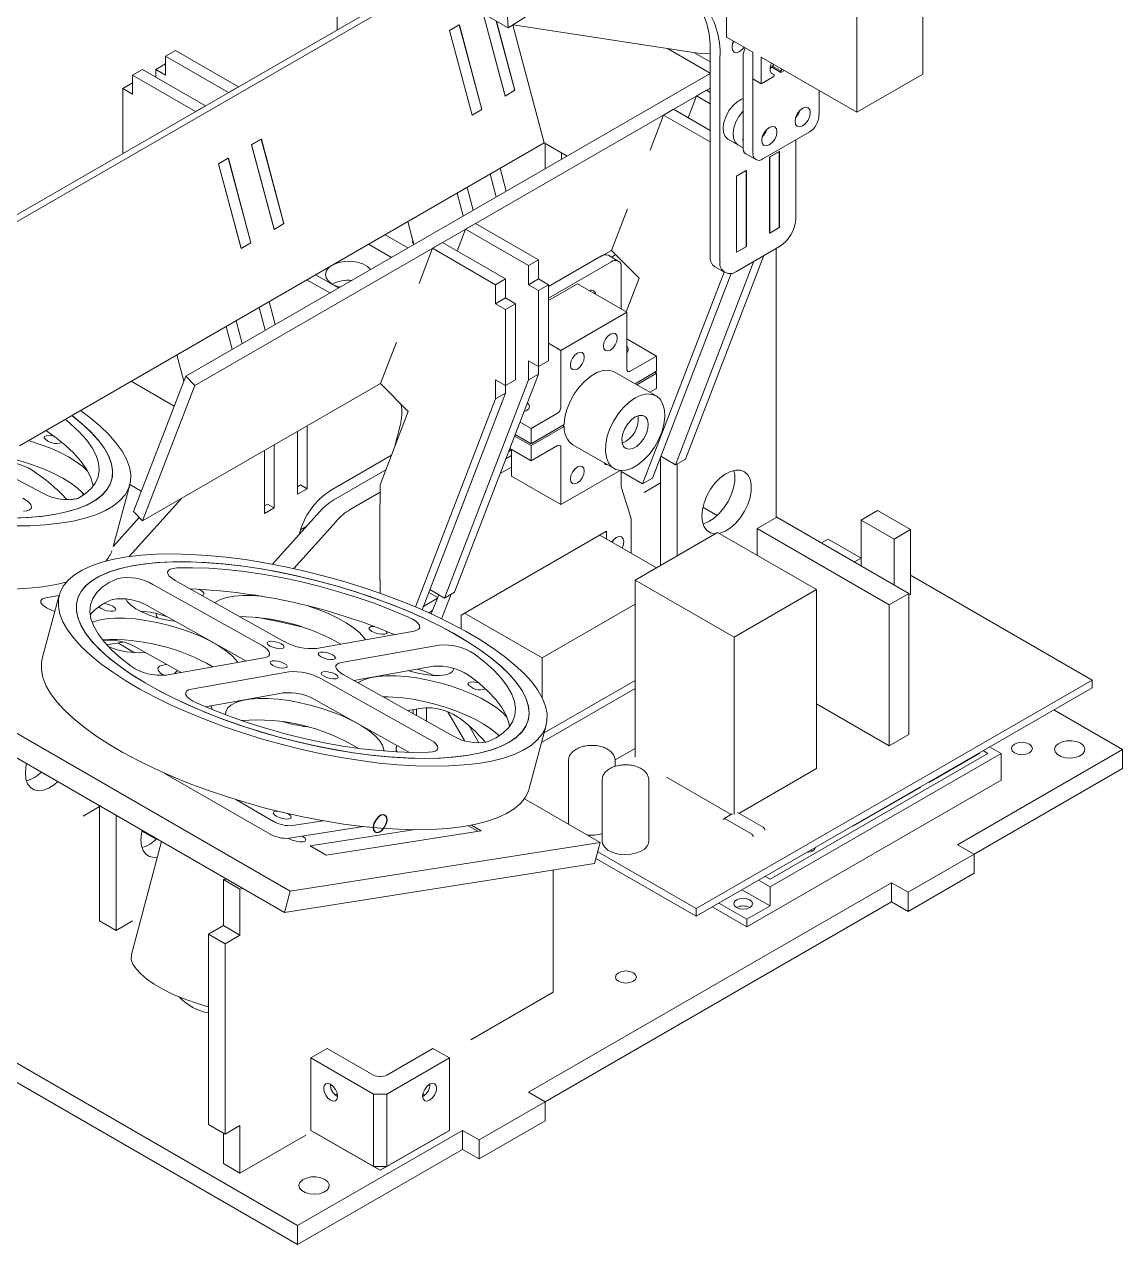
# Model space of a CAD drawing. Header units: millimetres. Extents: x -892 to 1085, y 100 to 1264.
# Drawn here: x 313.1 to 548.4, y 865.9 to 1127.5 of the extents above; entities that cross this region are included whole.
import ezdxf

# ---------------------------------------------------------------- set-up
doc = ezdxf.new("R2010")
doc.units = ezdxf.units.MM

msp = doc.modelspace()

# ---------------------------------------------------------------- linework, layer by layer
at = {"color": 7, "linetype": 'Continuous', "lineweight": 15}
for p, q in [((343.96, 1168.69), (416.72, 1126.69)), ((463.55, 1124.73), (463.55, 1151.68)), ((505.62, 1150.25), (505.62, 1116.77)), ((380.11, 1147.82), (380.11, 1126.28)), ((438.32, 1140.41), (416.72, 1126.69)), ((491.48, 1108.61), (491.48, 1142.09)), ((398.77, 1137.05), (298.86, 1079.38)), ((400.03, 1136.32), (300.86, 1079.07)), ((406.29, 1127.37), (404.17, 1126.15)), ((406.25, 1127.35), (404.2, 1126.17)), ((411.09, 1109.21), (406.25, 1127.35)), ((411.12, 1109.23), (406.29, 1127.37)), ((416.07, 1112.09), (411.36, 1129.78)), ((411.4, 1129.76), (416.11, 1112.11)), ((418.16, 1113.3), (414.2, 1128.14)), ((418.2, 1113.32), (414.25, 1128.11)), ((416.72, 1126.69), (416.62, 1129.07)), ((417.72, 1127.32), (424.46, 1102.06)), ((417.84, 1127.39), (457.39, 1121.27)), ((409, 1108.01), (404.17, 1126.15)), ((404.2, 1126.17), (409.04, 1108.03)), ((463.55, 1124.73), (469.2, 1121.47)), ((460.01, 1117), (450.86, 1122.28)), ((345.46, 1121.87), (343.34, 1120.65)), ((343.34, 1116.57), (343.34, 1120.65)), ((343.34, 1120.65), (356.84, 1112.85)), ((345.46, 1121.87), (358.97, 1114.08)), ((460.01, 1119.44), (456.66, 1121.38)), ((460.01, 1121.56), (460.01, 1077.78)), ((462.13, 1120.34), (462.13, 1076.56)), ((467.08, 1120.65), (467.08, 1101.06)), ((469.2, 1115.75), (469.2, 1121.47)), ((469.2, 1119.43), (469.2, 1099.83)), ((470.97, 1120.45), (491.48, 1108.61)), ((470.97, 1114.73), (470.97, 1120.45)), ((338.39, 1117.79), (336.27, 1116.57)), ((338.39, 1117.79), (351.89, 1109.99)), ((343.34, 1119.01), (341.22, 1117.79)), ((341.22, 1116.16), (341.22, 1117.79)), ((341.22, 1117.79), (343.34, 1116.57)), ((460.01, 1116.93), (347.64, 1052.06)), ((473.7, 1116.69), (473.05, 1117.06)), ((473.41, 1118.53), (473.68, 1118.88)), ((475.18, 1117.51), (473.41, 1118.53)), ((473.41, 1118.18), (473.41, 1118.53)), ((475.18, 1117.16), (473.41, 1118.18)), ((475.45, 1117.86), (475.18, 1117.51)), ((475.92, 1117.59), (475.18, 1117.16)), ((475.18, 1117.51), (475.18, 1117.16)), ((336.27, 1114.93), (334.15, 1113.71)), ((336.27, 1112.48), (336.27, 1116.57)), ((336.27, 1116.57), (349.77, 1108.77)), ((470.97, 1114.73), (469.2, 1115.75)), ((473.55, 1116.22), (470.97, 1114.73)), ((505.62, 1116.77), (491.48, 1108.61)), ((334.15, 1099.75), (334.15, 1113.71)), ((334.15, 1113.71), (336.27, 1112.48)), ((460.01, 1113.79), (349.63, 1050.07)), ((358.97, 1114.08), (356.84, 1112.85)), ((418.2, 1113.32), (416.07, 1112.09)), ((416.11, 1112.11), (418.16, 1113.3)), ((455.31, 1107.44), (457.11, 1112.12)), ((457.11, 1112.12), (459.23, 1113.34)), ((460.01, 1110.44), (457.11, 1112.12)), ((460.01, 1112.89), (459.23, 1113.34)), ((483.35, 1107.99), (483.35, 1113.3)), ((351.89, 1109.99), (349.77, 1108.77)), ((411.12, 1109.23), (409, 1108.01)), ((409.04, 1108.03), (411.09, 1109.21)), ((450.04, 1108.03), (452.16, 1109.26)), ((460.01, 1104.73), (452.16, 1109.26)), ((447.14, 1100.5), (450.04, 1108.03)), ((460.01, 1102.28), (450.04, 1108.03)), ((471.33, 1098.61), (481.22, 1104.32)), ((312, 1037.13), (424.46, 1102.06)), ((363.86, 1102.88), (361.74, 1101.66)), ((366.58, 1083.52), (361.74, 1101.66)), ((363.83, 1102.86), (361.78, 1101.68)), ((361.78, 1101.68), (366.61, 1083.54)), ((368.66, 1084.72), (363.83, 1102.86)), ((368.7, 1084.74), (363.86, 1102.88)), ((424.46, 1102.06), (429.35, 1099.23)), ((424.66, 1096.52), (424.66, 1101.94)), ((463.84, 1102.83), (467.08, 1100.96)), ((478.4, 1085.95), (478.4, 1102.69)), ((356.79, 1098.8), (354.67, 1097.57)), ((356.76, 1098.78), (354.7, 1097.59)), ((361.59, 1080.64), (356.76, 1098.78)), ((361.63, 1080.66), (356.79, 1098.8)), ((428.19, 1098.56), (428.19, 1099.9)), ((467.7, 1099.68), (469.83, 1098.46)), ((472.74, 1099.01), (474.86, 1100.24)), ((472.74, 1082.68), (472.74, 1099.01)), ((474.83, 1100.22), (472.78, 1099.03)), ((472.78, 1099.03), (472.78, 1082.7)), ((474.83, 1083.89), (474.83, 1100.22)), ((474.86, 1083.91), (474.86, 1100.24)), ((359.51, 1079.44), (354.67, 1097.57)), ((354.7, 1097.59), (359.54, 1079.46)), ((415.01, 1096.6), (416.32, 1091.71)), ((465.67, 1094.93), (467.79, 1096.16)), ((467.75, 1096.13), (465.7, 1094.95)), ((467.75, 1079.8), (467.75, 1096.13)), ((467.79, 1079.82), (467.79, 1096.16)), ((412.89, 1095.38), (414.2, 1090.48)), ((465.67, 1078.6), (465.67, 1094.93)), ((465.7, 1094.95), (465.7, 1078.62)), ((405.82, 1091.29), (407.13, 1086.4)), ((407.94, 1092.52), (409.25, 1087.62)), ((438.86, 1079.02), (442.3, 1087.95)), ((368.7, 1084.74), (366.58, 1083.52)), ((366.61, 1083.54), (368.66, 1084.72)), ((396.53, 1080.28), (395.22, 1085.18)), ((405.81, 1078.87), (407.62, 1083.54)), ((407.62, 1083.54), (409.74, 1084.77)), ((421.12, 1075.75), (407.62, 1083.54)), ((423.24, 1076.97), (409.74, 1084.77)), ((472.74, 1082.68), (474.86, 1083.91)), ((472.78, 1082.7), (474.83, 1083.89)), ((361.63, 1080.66), (359.51, 1079.44)), ((359.54, 1079.46), (361.59, 1080.64)), ((386.84, 1080.34), (391.73, 1077.51)), ((390.38, 1082.38), (395.27, 1079.55)), ((400.54, 1079.46), (402.67, 1080.68)), ((416.17, 1072.89), (402.67, 1080.68)), ((397.64, 1071.93), (400.54, 1079.46)), ((414.05, 1071.66), (400.54, 1079.46)), ((436.72, 1077.81), (425.36, 1071.25)), ((436.99, 1077.94), (438.86, 1079.02)), ((440.34, 1076.73), (438.22, 1077.96)), ((438.86, 1079.02), (444.84, 1073.06)), ((439.75, 1078.14), (438.95, 1077.54)), ((454.72, 1034.29), (471.53, 1077.9)), ((465.67, 1074.52), (474.86, 1079.82)), ((465.67, 1078.6), (467.79, 1079.82)), ((465.7, 1078.62), (467.75, 1079.8)), ((474.15, 1079.42), (474.15, 1021.72)), ((421.12, 1075.75), (423.24, 1076.97)), ((421.12, 1071.66), (421.12, 1075.75)), ((423.24, 1072.89), (423.24, 1076.97)), ((438.85, 1076.58), (425.36, 1068.8)), ((440.97, 1066.44), (440.97, 1075.36)), ((452.6, 1033.07), (469.4, 1076.67)), ((461.05, 1075.49), (463.17, 1074.27)), ((378.51, 1069.88), (373.62, 1072.71)), ((380.36, 1070.95), (375.46, 1073.77)), ((414.05, 1071.66), (416.17, 1072.89)), ((416.17, 1068.81), (416.17, 1072.89)), ((421.12, 1071.66), (423.24, 1072.89)), ((425.36, 1071.66), (423.24, 1072.89)), ((444.84, 1073.06), (442.05, 1065.82)), ((445.53, 1028.98), (463.01, 1074.36)), ((447.65, 1030.21), (464.56, 1074.08)), ((414.05, 1067.58), (414.05, 1071.66)), ((423.24, 1070.44), (421.12, 1071.66)), ((423.24, 1070.44), (425.36, 1071.66)), ((423.24, 1054.11), (423.24, 1070.44)), ((425.36, 1068.29), (431.57, 1071.87)), ((425.36, 1055.33), (425.36, 1071.66)), ((442.18, 1065.74), (431.57, 1071.87)), ((365.52, 1068.03), (366.82, 1063.13)), ((414.05, 1067.58), (416.17, 1068.81)), ((416.17, 1066.36), (414.05, 1067.58)), ((418.29, 1067.58), (416.17, 1068.81)), ((416.17, 1066.36), (418.29, 1067.58)), ((418.29, 1051.25), (418.29, 1067.58)), ((363.39, 1066.8), (364.7, 1061.91)), ((416.17, 1050.03), (416.17, 1066.36)), ((428.03, 1057.58), (442.18, 1065.74)), ((442.18, 1053.5), (442.18, 1065.74)), ((356.32, 1062.72), (357.63, 1057.83)), ((358.44, 1063.94), (359.75, 1059.05)), ((389.37, 1050.45), (392.81, 1059.37)), ((448.54, 1056.35), (442.18, 1060.02)), ((428.03, 1057.58), (425.36, 1059.12)), ((428.03, 1045.33), (428.03, 1057.58)), ((347.22, 1050.98), (345.73, 1056.6)), ((421.12, 1055.33), (423.24, 1054.11)), ((421.12, 1051.25), (421.12, 1055.33)), ((423.24, 1054.11), (425.36, 1055.33)), ((423.24, 1052.47), (423.24, 1054.11)), ((442.88, 1053.09), (448.54, 1056.35)), ((448.54, 1056.35), (448.54, 1053.09)), ((347.64, 1052.06), (336.43, 1023.03)), ((349.63, 1050.07), (347.64, 1052.06)), ((405.23, 1005.72), (423.24, 1052.47)), ((421.12, 1051.25), (423.24, 1052.47)), ((448.44, 1047.82), (439.6, 1052.92)), ((448.54, 1053.09), (443.93, 1050.43)), ((444.28, 1050.22), (448.54, 1052.68)), ((448.54, 1052.68), (448.18, 1052.88)), ((448.54, 1052.68), (448.54, 1049.41)), ((345.15, 1045.62), (335.93, 1050.95)), ((338.42, 1021.04), (389.37, 1050.45)), ((349.63, 1050.07), (338.42, 1021.04)), ((389.37, 1050.45), (395.35, 1044.48)), ((403.11, 1004.49), (421.12, 1051.25)), ((414.05, 1051.25), (416.17, 1050.03)), ((414.05, 1047.17), (414.05, 1051.25)), ((416.17, 1050.03), (418.29, 1051.25)), ((416.17, 1048.39), (416.17, 1050.03)), ((448.54, 1049.41), (447.11, 1048.59)), ((396.88, 1002.6), (414.05, 1047.17)), ((398.29, 1001.99), (416.17, 1048.39)), ((414.05, 1047.17), (416.17, 1048.39)), ((395.35, 1044.48), (389.3, 1028.79)), ((421.67, 1040.84), (427.33, 1044.11)), ((373.64, 1041.37), (373.64, 1027.91)), ((392.38, 1036.79), (393.57, 1041.51)), ((421.67, 1040.84), (419.29, 1042.22)), ((428.74, 1041.66), (421.67, 1037.58)), ((421.67, 1037.17), (428.74, 1041.25)), ((428.74, 1041.25), (428.39, 1041.46)), ((292.37, 1039.77), (317.16, 1026.93)), ((371.59, 1026.73), (371.59, 1040.19)), ((421.67, 1037.17), (418.13, 1039.21)), ((421.67, 1037.58), (418.26, 1039.55)), ((421.67, 1037.58), (421.67, 1040.84)), ((364.52, 1022.65), (364.52, 1036.11)), ((366.57, 1037.29), (366.57, 1023.83)), ((417.43, 1036.25), (416.87, 1035.93)), ((421.67, 1033.9), (417.1, 1036.54)), ((417.43, 1036.35), (417.43, 1030.63)), ((427.33, 1037.17), (421.67, 1033.9)), ((421.67, 1033.9), (421.67, 1037.17)), ((428.03, 1036.76), (428.03, 1024.51)), ((430.6, 1037.33), (439.44, 1032.23)), ((207.39, 1035.55), (370.03, 941.66)), ((378.69, 1027.56), (391.73, 1035.09)), ((416.26, 1034.35), (417.43, 1035.03)), ((449.41, 1011.52), (449.41, 1034.76)), ((449.45, 1034.88), (452.6, 1033.07)), ((452.6, 1033.07), (454.72, 1034.29)), ((452.94, 1013.56), (452.94, 1033.26)), ((368.82, 937.12), (206.18, 1031.01)), ((390.51, 1031.94), (379.38, 1025.51)), ((415.05, 1031.2), (417.43, 1032.58)), ((428.03, 1024.51), (417.43, 1030.63)), ((440.71, 1031.83), (428.03, 1024.51)), ((440.97, 1028.77), (440.97, 1031.81)), ((440.97, 1031.62), (445.53, 1028.98)), ((332.12, 1015.53), (335.66, 1028.79)), ((335.66, 1028.81), (338.12, 1027.39)), ((372.22, 1028.73), (371.59, 1028.36)), ((373.64, 1027.91), (371.59, 1026.73)), ((372.22, 1028.73), (373.64, 1027.91)), ((389.3, 1028.79), (389.3, 1024.71)), ((443, 1021.76), (441.06, 1028.11)), ((445.53, 1028.98), (447.65, 1030.21)), ((449.41, 1029.19), (445.87, 1027.15)), ((325.42, 1027.2), (325.75, 1026.58)), ((346.71, 1025.83), (335.56, 1013.38)), ((389.3, 1027.16), (382.91, 1023.47)), ((338.42, 1021.04), (336.43, 1023.03)), ((365.15, 1024.65), (364.52, 1024.28)), ((366.57, 1023.83), (364.52, 1022.65)), ((365.15, 1024.65), (366.57, 1023.83)), ((376.39, 1023.02), (366.28, 1011.74)), ((389.27, 1024.69), (389.3, 1024.71)), ((389.27, 1008.36), (389.27, 1024.69)), ((461.55, 1022.18), (458.47, 1023.96)), ((495.9, 1023.25), (492.36, 1021.21)), ((495.9, 1023.25), (502.97, 1019.17)), ((337.7, 1021.76), (332.11, 1015.52)), ((379.93, 1020.98), (370.81, 1010.82)), ((443.09, 1014.12), (443.09, 1021.11)), ((470.09, 1019.37), (474.33, 1021.82)), ((474.33, 1021.82), (502.61, 1005.49)), ((492.36, 1021.21), (499.43, 1017.12)), ((492.36, 1021.21), (492.36, 1013.04)), ((372.28, 1019.14), (373.59, 1019.9)), ((406.67, 1000.85), (437.78, 1018.81)), ((436.37, 1018), (448.5, 1010.99)), ((437.78, 1018.81), (437.78, 1017.18)), ((443.93, 1008.35), (461.6, 1018.56)), ((461.6, 1018.56), (482.82, 1006.31)), ((470.09, 1019.37), (470.09, 1013.66)), ((470.09, 1019.37), (498.37, 1003.04)), ((502.97, 1019.17), (499.43, 1017.12)), ((502.97, 1019.17), (502.97, 1005.28)), ((485.29, 1017.12), (483.88, 1016.31)), ((485.29, 1017.12), (492.36, 1013.04)), ((499.43, 1017.12), (499.43, 1007.33)), ((492.36, 1013.04), (490.95, 1012.23)), ((492.36, 1013.04), (492.36, 1011.41)), ((364.01, 994.29), (340.57, 1007.42)), ((345.37, 1008.27), (368.81, 995.14)), ((389.27, 1008.4), (389.3, 1008.38)), ((389.3, 1008.38), (389.27, 1008.36)), ((389.3, 1008.38), (389.3, 1005.54)), ((443.93, 1008.35), (465.14, 996.11)), ((443.93, 1008.35), (443.93, 970.42)), ((541.86, 986.92), (502.97, 1009.37)), ((320.54, 1005.1), (316.91, 991.5)), ((320.52, 1005.02), (317.67, 1004.57)), ((398.57, 1002.71), (401.58, 1004.44)), ((399.72, 1005.68), (401.63, 1004.58)), ((399.96, 1006.31), (403.11, 1004.49)), ((401.88, 1005.2), (400.25, 1001.11)), ((404.54, 1005.32), (402.44, 1000.07)), ((403.11, 1004.49), (405.23, 1005.72)), ((465.14, 996.11), (482.82, 1006.31)), ((482.82, 1006.31), (482.82, 967.93)), ((498.37, 1003.04), (502.61, 1005.49)), ((502.61, 1005.49), (502.61, 975.28)), ((502.97, 1005.28), (502.61, 1005.08)), ((360.56, 991.01), (339.36, 1002.88)), ((399.74, 1001.34), (400.52, 1001.79)), ((424, 991.67), (443.93, 1003.17)), ((498.37, 1003.04), (498.37, 972.83)), ((406.67, 997.9), (406.67, 1000.85)), ((407.38, 1001.26), (424, 991.67)), ((375.66, 993.69), (396.57, 997.41)), ((330.7, 994.48), (334.2, 995.03)), ((336.7, 992.78), (333.09, 994.86)), ((346.64, 988.53), (336.98, 993.94)), ((401.95, 994.4), (381.03, 990.68)), ((465.14, 996.11), (465.14, 958.13)), ((338.84, 992.84), (338.93, 992.85)), ((343.49, 987.98), (364.4, 991.69)), ((424, 983.19), (424, 991.67)), ((342.77, 990.08), (343.63, 990.22)), ((345.87, 988.97), (345.26, 988.29)), ((369.78, 988.68), (348.86, 984.96)), ((400.74, 989.86), (383.66, 986.83)), ((400.06, 974.1), (376.63, 987.23)), ((381.42, 988.08), (404.86, 974.96)), ((443.93, 986.84), (424.45, 975.6)), ((457.01, 937.93), (541.86, 986.92)), ((541.86, 986.92), (541.86, 985.28)), ((368.57, 984.15), (351.87, 981.18)), ((443.93, 985.08), (423.89, 973.51)), ((457.01, 936.3), (541.86, 985.28)), ((395.58, 971.4), (375.42, 982.69)), ((395.21, 980.36), (398.36, 980.92)), ((399.25, 981), (399.25, 978.1)), ((482.82, 981.81), (498.37, 972.83)), ((396.37, 980.57), (396.37, 979.71)), ((397.13, 980.7), (397.13, 979.29)), ((407.36, 973.94), (403.79, 980.12)), ((548.4, 972.04), (533.66, 980.55)), ((408.38, 977.07), (410.48, 973.43)), ((421.27, 963.67), (424.89, 977.27)), ((498.37, 972.83), (502.61, 975.28)), ((194.85, 972.04), (371.62, 869.99)), ((390.11, 972.02), (390.14, 971.68)), ((443.93, 972.27), (439.64, 969.79)), ((472.86, 942.58), (522.39, 971.17)), ((472.86, 944.22), (519.56, 971.17)), ((517.72, 971.2), (506.94, 964.98)), ((513.04, 951.63), (548.4, 972.04)), ((517.72, 971.34), (517.72, 971.2)), ((519.56, 971.17), (518.49, 971.79)), ((522.39, 971.17), (519.9, 972.61)), ((522.39, 965.46), (522.39, 971.17)), ((548.4, 972.04), (548.4, 967.96)), ((194.85, 967.96), (371.62, 865.91)), ((429.66, 969.61), (429.66, 956.55)), ((439.66, 968.41), (439.66, 969.61)), ((439.66, 969.61), (439.66, 969.54)), ((466.2, 958.34), (482.82, 967.93)), ((516.58, 949.59), (548.4, 967.96)), ((343.06, 966.98), (365.71, 953.91)), ((436.87, 965.45), (436.87, 952.38)), ((446.87, 952.38), (446.87, 965.45)), ((446.87, 965.45), (446.87, 965.38)), ((450.64, 966.1), (464.52, 958.08)), ((467.91, 934.01), (522.39, 965.46)), ((506.94, 964.98), (506.94, 965.12)), ((490.77, 955.65), (505.14, 963.94)), ((505.14, 963.94), (505.14, 964.09)), ((506.81, 965.05), (506.94, 964.98)), ((329.2, 960), (329.2, 935.3)), ((358.37, 961.29), (366.43, 956.63)), ((436.47, 952.09), (420.22, 961.47)), ((325.66, 957.76), (329.2, 959.8)), ((332.73, 957.96), (332.73, 933.26)), ((464.76, 958.23), (463.01, 957.21)), ((465.86, 958.54), (471.39, 955.35)), ((369.82, 953), (385.75, 955.5)), ((370.55, 955.72), (377.09, 956.74)), ((374.33, 951.37), (396.41, 954.83)), ((408.19, 955.69), (410.24, 954.51)), ((408.88, 955.82), (410.95, 954.63)), ((463.26, 957.19), (468.91, 953.92)), ((490.65, 955.72), (490.77, 955.65)), ((490.77, 955.79), (490.77, 955.65)), ((342.48, 952.33), (336.03, 928.12)), ((338.26, 954.56), (341.34, 952.79)), ((341.39, 952.96), (341.22, 952.86)), ((369.73, 952.93), (369.65, 952.98)), ((370.03, 941.66), (436.47, 952.09)), ((372.65, 953.44), (372.72, 953.4)), ((410.95, 954.63), (377.73, 949.41)), ((435.26, 947.56), (436.47, 952.09)), ((377.73, 949.41), (374.33, 951.37)), ((435.94, 950.09), (457.01, 937.93)), ((502.44, 941.43), (516.58, 949.59)), ((516.58, 949.59), (513.04, 951.63)), ((516.58, 945.51), (516.58, 949.59)), ((435.26, 947.56), (368.82, 937.12)), ((435.56, 948.68), (457.01, 936.3)), ((355.71, 944.15), (356.44, 944.27)), ((426.42, 920), (426.42, 946.17)), ((471.79, 944.83), (472.86, 944.22)), ((502.44, 937.34), (516.58, 945.51)), ((355.71, 944.15), (359.25, 942.11)), ((355.71, 934.29), (355.71, 944.15)), ((359.98, 942.23), (359.25, 942.11)), ((359.25, 942.11), (359.25, 932.25)), ((370.03, 941.66), (368.82, 937.12)), ((421.12, 898.57), (498.9, 943.47)), ((466.84, 941.98), (472.86, 938.5)), ((470.38, 944.02), (472.86, 942.58)), ((472.86, 938.5), (472.86, 942.58)), ((498.9, 943.47), (502.44, 941.43)), ((498.9, 939.39), (498.9, 943.47)), ((424.66, 896.52), (498.9, 939.39)), ((467.91, 935.64), (461.89, 939.12)), ((498.9, 939.39), (502.44, 937.34)), ((502.44, 937.34), (502.44, 941.43)), ((457.01, 937.93), (457.01, 936.3)), ((467.91, 934.01), (460.48, 938.3)), ((472.86, 938.5), (467.91, 935.64)), ((329.2, 935.3), (332.73, 933.26)), ((332.73, 933.26), (336.27, 935.3)), ((352.53, 932.45), (355.71, 934.29)), ((355.71, 934.29), (359.25, 932.25)), ((467.91, 935.64), (467.91, 934.01)), ((352.53, 932.45), (356.07, 930.41)), ((352.53, 891.63), (352.53, 932.45)), ((359.25, 932.25), (356.07, 930.41)), ((356.07, 930.41), (356.07, 889.59)), ((408.75, 909.79), (426.42, 920)), ((377.99, 907.96), (374.45, 905.92)), ((387.89, 902.24), (377.99, 907.96)), ((400.61, 907.96), (390.72, 902.24)), ((404.15, 905.92), (400.61, 907.96)), ((374.45, 905.92), (387.89, 898.16)), ((374.45, 905.92), (374.45, 890.4)), ((390.72, 898.16), (404.15, 905.92)), ((404.15, 905.92), (404.15, 890.4)), ((379.72, 897.95), (380.13, 898.19)), ((387.89, 882.65), (387.89, 898.16)), ((387.89, 898.16), (390.72, 898.16)), ((390.72, 898.16), (390.72, 882.65)), ((398.88, 897.95), (398.47, 898.19)), ((424.66, 896.52), (421.12, 898.57)), ((410.51, 888.36), (424.66, 896.52)), ((424.66, 892.44), (424.66, 896.52)), ((410.51, 884.28), (424.66, 892.44)), ((356.07, 889.59), (352.53, 891.63)), ((355.71, 889.79), (355.71, 883.26)), ((359.25, 891.42), (356.07, 889.59)), ((359.25, 881.22), (359.25, 891.42)), ((373.39, 889.38), (359.25, 881.22)), ((371.62, 869.99), (406.98, 890.4)), ((374.45, 890.4), (387.89, 882.65)), ((375.87, 889.59), (374.45, 890.4)), ((389.3, 881.83), (375.87, 889.59)), ((402.74, 889.59), (389.3, 881.83)), ((390.72, 882.65), (404.15, 890.4)), ((404.15, 890.4), (402.74, 889.59)), ((406.98, 890.4), (410.51, 888.36)), ((406.98, 886.32), (406.98, 890.4)), ((410.51, 884.28), (410.51, 888.36)), ((371.62, 865.91), (406.98, 886.32)), ((406.98, 886.32), (410.51, 884.28)), ((355.71, 883.26), (359.25, 881.22)), ((387.89, 882.65), (390.72, 882.65)), ((387.89, 882.65), (389.3, 881.83)), ((389.3, 881.83), (390.72, 882.65)), ((371.62, 869.99), (371.62, 865.91))]:
    msp.add_line(p, q, dxfattribs=at)
at = {"color": 7, "linetype": 'Continuous', "lineweight": 15, "flags": 128}
for points in [[(467.32, 1122.56), (466.96, 1122.11), (466.34, 1121.61), (465.72, 1121.39), (465.19, 1121.5), (464.84, 1121.9), (464.71, 1122.55), (464.84, 1123.34), (465.04, 1123.87)], [(465.2, 1123.78), (464.84, 1123.34), (464.84, 1123.33)], [(457.39, 1121.27), (459.06, 1121.18), (460.01, 1121.28)], [(472.85, 1118.03), (473.33, 1118.44), (473.68, 1118.88)], [(473.66, 1116.7), (473.17, 1116.92), (472.89, 1117.45), (472.87, 1118.2), (473.12, 1119.05), (473.17, 1119.18)], [(463.84, 1102.83), (463.8, 1102.85), (463.23, 1103.42), (462.89, 1104.27), (462.81, 1105.33), (462.99, 1106.53), (463.42, 1107.77), (464.06, 1108.97), (464.88, 1110.03), (465.8, 1110.88), (466.76, 1111.46), (467.08, 1111.58)], [(481.47, 1108.55), (481.35, 1109.19), (481, 1109.6), (480.47, 1109.7), (479.85, 1109.49), (479.22, 1108.98), (478.7, 1108.27), (478.34, 1107.46), (478.22, 1106.67), (478.34, 1106.02), (478.7, 1105.62), (479.22, 1105.51), (479.85, 1105.73), (480.47, 1106.23), (481, 1106.94), (481.35, 1107.76), (481.47, 1108.55)], [(465.96, 1101.6), (465.92, 1101.63), (465.35, 1102.2), (465.01, 1103.05), (464.93, 1104.11), (465.11, 1105.3), (465.54, 1106.55), (466.19, 1107.74), (467, 1108.81), (467.08, 1108.9)], [(465.96, 1101.6), (465.92, 1101.63), (465.35, 1102.2), (465.01, 1103.05), (464.93, 1104.11), (465.11, 1105.3), (465.54, 1106.55), (466.19, 1107.74), (467, 1108.81), (467.03, 1108.84)], [(474.33, 1104.42), (474.21, 1105.07), (473.85, 1105.48), (473.33, 1105.58), (472.7, 1105.36), (472.08, 1104.86), (471.55, 1104.15), (471.2, 1103.34), (471.08, 1102.55), (471.2, 1101.9), (471.55, 1101.49), (472.08, 1101.39), (472.7, 1101.61), (473.33, 1102.11), (473.85, 1102.82), (474.21, 1103.63), (474.33, 1104.42)], [(467.08, 1102.11), (467.05, 1102.88), (467.08, 1103.26)], [(379.05, 1071.77), (378.23, 1072.4), (377.73, 1073.13), (377.59, 1073.91), (377.82, 1074.69), (378.4, 1075.39), (378.76, 1075.68)], [(379.36, 1076.02), (380.44, 1076.42), (381.73, 1076.66), (383.09, 1076.68), (384.42, 1076.5), (385.6, 1076.11), (386.57, 1075.56), (387.21, 1074.9)], [(380.69, 1071.14), (380.13, 1071.3), (379.05, 1071.77)], [(440.12, 1060.23), (440.01, 1060.82), (439.69, 1061.19), (439.21, 1061.29), (438.64, 1061.09), (438.07, 1060.63), (437.59, 1059.98), (437.27, 1059.24), (437.16, 1058.52), (437.27, 1057.93), (437.59, 1057.56), (438.07, 1057.46), (438.64, 1057.66), (439.21, 1058.12), (439.69, 1058.77), (440.01, 1059.51), (440.12, 1060.23)], [(433.05, 1056.15), (432.94, 1056.74), (432.62, 1057.11), (432.14, 1057.21), (431.57, 1057.01), (431, 1056.55), (430.52, 1055.9), (430.2, 1055.16), (430.08, 1054.44), (430.2, 1053.85), (430.52, 1053.48), (431, 1053.38), (431.57, 1053.58), (432.14, 1054.04), (432.62, 1054.69), (432.94, 1055.43), (433.05, 1056.15)], [(439.6, 1052.92), (439.3, 1053.07), (438.24, 1053.33), (437.04, 1053.25), (435.76, 1052.81), (434.45, 1052.06), (433.17, 1051.01), (431.97, 1049.72), (430.91, 1048.23), (430.02, 1046.61), (429.34, 1044.93), (428.91, 1043.25), (428.74, 1041.66)], [(420.15, 1044.46), (420.68, 1044.68), (421.14, 1045.07), (421.3, 1045.54), (421.14, 1046), (420.86, 1046.28)], [(438.9, 1032.63), (438.22, 1033.51), (437.78, 1034.65), (437.59, 1036.01), (437.66, 1037.53), (437.98, 1039.16), (438.55, 1040.82), (439.35, 1042.45), (440.33, 1043.98), (441.45, 1045.35), (442.68, 1046.5), (443.97, 1047.39), (445.25, 1047.97), (446.47, 1048.23), (447.6, 1048.15), (448.57, 1047.74), (449.36, 1047.02), (449.92, 1046), (450.24, 1044.75), (450.3, 1043.3), (450.1, 1041.71), (449.65, 1040.06), (448.96, 1038.4), (448.07, 1036.82), (447.01, 1035.36), (445.83, 1034.09), (444.56, 1033.07), (443.28, 1032.33), (442.02, 1031.91), (440.84, 1031.82), (439.78, 1032.06), (438.9, 1032.63)], [(310.27, 1021.64), (313.56, 1021.75), (316.64, 1022), (319.49, 1022.4), (322.08, 1022.94), (324.41, 1023.62), (326.44, 1024.43), (328.18, 1025.38), (329.6, 1026.44), (330.7, 1027.62), (331.47, 1028.9), (331.9, 1030.28), (331.99, 1031.75), (331.74, 1033.29), (331.15, 1034.9), (330.23, 1036.57), (328.98, 1038.28), (327.41, 1040.01), (325.53, 1041.77), (323.36, 1043.54), (323.24, 1043.62)], [(323.24, 1043.62), (325.28, 1041.99), (327.19, 1040.23), (328.8, 1038.49), (330.09, 1036.78), (331.05, 1035.11), (331.68, 1033.49), (331.97, 1031.94), (331.93, 1030.46), (331.54, 1029.07), (330.81, 1027.77), (329.75, 1026.58), (328.37, 1025.5), (326.68, 1024.55), (324.68, 1023.71), (322.39, 1023.02), (319.83, 1022.46), (317.01, 1022.04), (313.96, 1021.77), (310.69, 1021.64)], [(325.08, 1044.68), (327.1, 1043.18), (329.29, 1041.35), (331.19, 1039.53), (332.78, 1037.72), (334.05, 1035.95), (334.99, 1034.23), (335.59, 1032.56), (335.86, 1030.95), (335.79, 1029.42), (335.38, 1027.98), (334.64, 1026.63), (333.56, 1025.39), (332.15, 1024.25), (330.44, 1023.24), (328.41, 1022.36), (326.1, 1021.6), (323.51, 1020.99), (320.66, 1020.51), (317.56, 1020.18), (314.25, 1019.99), (310.74, 1019.95)], [(446.19, 1043.31), (445.58, 1043.63), (444.83, 1043.64), (443.99, 1043.32), (443.16, 1042.71), (442.39, 1041.86), (441.76, 1040.85), (441.33, 1039.76), (441.13, 1038.7), (441.17, 1037.76), (441.47, 1037.01), (441.98, 1036.54), (442.67, 1036.37), (443.47, 1036.53), (444.31, 1037), (445.12, 1037.74), (445.83, 1038.68), (446.37, 1039.74), (446.69, 1040.83), (446.77, 1041.84), (446.59, 1042.69), (446.19, 1043.31)], [(324.5, 1025.84), (326.1, 1026.83), (327.37, 1027.94), (328.3, 1029.17), (328.87, 1030.5), (329.08, 1031.93), (328.94, 1033.44), (328.44, 1035.03), (327.58, 1036.68), (326.38, 1038.37), (324.85, 1040.1), (322.98, 1041.85), (321.83, 1042.81)], [(317.33, 1038.85), (317.39, 1039.12), (317.73, 1039.29), (318.3, 1039.33), (319.02, 1039.25), (319.51, 1039.14)], [(327.81, 1028.45), (327.73, 1028.91), (327.23, 1030.5), (326.38, 1032.14), (325.17, 1033.84), (323.64, 1035.57), (321.77, 1037.32), (319.6, 1039.07), (317.71, 1040.43)], [(313.94, 1038.25), (316.24, 1037.51), (318.5, 1036.66), (320.6, 1035.73), (322.51, 1034.74), (324.19, 1033.71), (325.61, 1032.66), (326.62, 1031.72)], [(307.84, 1034.89), (310.26, 1034.37), (312.68, 1033.73), (315.03, 1032.98), (317.29, 1032.13), (319.39, 1031.2), (321.3, 1030.21), (322.98, 1029.17), (324.4, 1028.12), (325.52, 1027.08), (325.88, 1026.67)], [(437.29, 1033.48), (437.59, 1033.14), (438.03, 1033.05)], [(430.08, 1030.02), (430.2, 1029.43), (430.52, 1029.06), (431, 1028.97), (431.57, 1029.16), (432.14, 1029.62), (432.62, 1030.27), (432.94, 1031.02), (433.05, 1031.74), (432.94, 1032.33), (432.62, 1032.7), (432.14, 1032.79), (431.57, 1032.59), (431, 1032.14), (430.52, 1031.49), (430.2, 1030.74), (430.08, 1030.02)], [(458.24, 1022.05), (458.37, 1023.44), (458.73, 1024.9), (459.33, 1026.38), (460.11, 1027.8), (461.06, 1029.09), (462.13, 1030.19), (463.26, 1031.06), (464.41, 1031.65), (465.51, 1031.93), (466.52, 1031.9), (467.4, 1031.55), (468.09, 1030.89), (468.57, 1029.97), (468.82, 1028.82), (468.82, 1027.49), (468.57, 1026.06), (468.09, 1024.58), (467.4, 1023.12), (466.52, 1021.76), (465.51, 1020.56), (464.41, 1019.56), (463.26, 1018.83), (462.13, 1018.39), (461.96, 1018.35)], [(465.09, 1031.86), (465.28, 1030.86), (465.28, 1029.53), (465.04, 1028.1), (464.56, 1026.62), (463.86, 1025.16), (462.99, 1023.8), (461.97, 1022.6), (460.87, 1021.6), (459.72, 1020.87), (458.59, 1020.43), (458.47, 1020.4)], [(312.73, 1025.87), (313.5, 1025.42), (314.09, 1024.95), (314.46, 1024.49), (314.6, 1024.07), (314.51, 1023.7), (314.17, 1023.4), (313.62, 1023.19), (312.88, 1023.08)], [(324.32, 1025.76), (323.78, 1025.66), (322.93, 1025.53)], [(322.05, 1007.89), (319.88, 1007.38), (317.03, 1006.91), (313.94, 1006.58), (310.62, 1006.39), (307.11, 1006.35), (303.42, 1006.46), (299.58, 1006.72), (295.61, 1007.12), (291.54, 1007.66), (287.39, 1008.34), (283.19, 1009.16), (278.97, 1010.11), (274.76, 1011.18), (270.58, 1012.36), (266.46, 1013.66), (262.43, 1015.05), (258.51, 1016.54), (254.73, 1018.1), (251.11, 1019.74), (247.68, 1021.44)], [(461.1, 1018.27), (461.06, 1018.27), (460.11, 1018.46), (459.33, 1018.97), (458.73, 1019.76), (458.37, 1020.81), (458.24, 1022.05)], [(441.53, 1016.53), (441.41, 1017.17), (441.06, 1017.58), (440.53, 1017.68), (439.91, 1017.47), (439.28, 1016.96), (438.93, 1016.52)], [(439.08, 1016.43), (439.29, 1016.96), (439.29, 1016.97)], [(439.08, 1016.43), (439.29, 1016.96), (439.29, 1016.97)], [(441.2, 1015.21), (441.41, 1015.74), (441.53, 1016.53)], [(407.6, 997.38), (410.64, 995.6), (413.42, 993.79), (415.95, 991.97), (418.19, 990.13), (420.14, 988.31), (421.78, 986.5), (423.1, 984.73), (424.09, 982.99), (424.75, 981.31), (425.08, 979.69), (425.06, 978.15), (424.71, 976.69), (424.02, 975.33), (422.99, 974.07), (421.64, 972.92), (419.97, 971.88), (418, 970.98), (415.73, 970.2), (413.19, 969.56), (410.38, 969.06), (407.32, 968.71), (404.04, 968.5), (400.56, 968.44), (396.9, 968.52), (393.08, 968.75), (389.13, 969.13), (385.07, 969.65), (380.94, 970.31), (376.75, 971.1), (372.53, 972.03), (368.31, 973.08), (364.13, 974.25), (360, 975.52), (355.95, 976.9), (352.01, 978.37), (348.2, 979.93), (344.55, 981.56), (341.09, 983.25), (337.83, 984.99), (334.8, 986.77), (332.01, 988.58), (329.49, 990.41), (327.25, 992.24), (325.3, 994.06), (323.66, 995.87), (322.34, 997.65), (321.34, 999.38), (320.68, 1001.06), (320.36, 1002.68), (320.37, 1004.22), (320.73, 1005.68), (321.42, 1007.04), (322.44, 1008.31), (323.79, 1009.46), (325.46, 1010.49), (327.43, 1011.39), (329.7, 1012.17), (332.25, 1012.81), (335.06, 1013.31), (338.11, 1013.66), (341.39, 1013.87), (344.87, 1013.94), (348.53, 1013.85), (352.35, 1013.62), (356.3, 1013.24), (360.36, 1012.72), (364.5, 1012.06), (368.69, 1011.27), (372.91, 1010.34), (377.12, 1009.29), (381.31, 1008.13), (385.44, 1006.85), (389.49, 1005.47), (393.43, 1004), (397.23, 1002.44), (400.88, 1000.82), (404.34, 999.13), (407.6, 997.38)], [(375.47, 972.8), (379.52, 972), (383.51, 971.34), (387.43, 970.82), (391.25, 970.44), (394.94, 970.21), (398.47, 970.12), (401.82, 970.18), (404.96, 970.39), (407.88, 970.75), (410.56, 971.25), (412.97, 971.88), (415.09, 972.66), (416.92, 973.56), (418.44, 974.59), (419.64, 975.73), (420.5, 976.98), (421.04, 978.34), (421.23, 979.78), (421.09, 981.3), (420.6, 982.89), (419.78, 984.54), (418.63, 986.24), (417.16, 987.97), (415.37, 989.72), (413.29, 991.48), (410.92, 993.25), (408.28, 994.99), (405.4, 996.71), (402.28, 998.39), (398.96, 1000.03), (395.45, 1001.59), (391.79, 1003.09), (387.99, 1004.5), (384.08, 1005.82), (380.09, 1007.04), (376.05, 1008.14), (371.99, 1009.13), (367.94, 1009.99), (363.91, 1010.72), (359.95, 1011.31), (356.08, 1011.76), (352.32, 1012.07), (348.71, 1012.23), (345.27, 1012.24), (342.02, 1012.1), (338.98, 1011.82), (336.18, 1011.39), (333.64, 1010.83), (331.37, 1010.12), (329.39, 1009.28), (327.72, 1008.31), (326.36, 1007.23), (325.32, 1006.03), (324.62, 1004.72), (324.26, 1003.33), (324.23, 1001.84), (324.55, 1000.29), (325.2, 998.66), (326.19, 996.99), (327.5, 995.27), (329.13, 993.53), (331.07, 991.77), (333.3, 990.01), (335.8, 988.25), (338.57, 986.52), (341.57, 984.81), (344.79, 983.16), (348.21, 981.55), (351.8, 980.02), (355.53, 978.56), (359.39, 977.2), (363.34, 975.93), (367.36, 974.77), (371.41, 973.72), (375.47, 972.8)], [(405.02, 996.93), (407.93, 995.21), (410.6, 993.47), (413.01, 991.7), (415.13, 989.94), (416.95, 988.19), (418.46, 986.45), (419.65, 984.75), (420.52, 983.09), (421.04, 981.49), (421.23, 979.96), (421.08, 978.51), (420.59, 977.15), (419.76, 975.88), (418.61, 974.73), (417.13, 973.68), (415.34, 972.76), (413.25, 971.97), (410.87, 971.32), (408.23, 970.8), (405.34, 970.43), (402.22, 970.2), (398.9, 970.12), (395.39, 970.19), (391.72, 970.4), (387.92, 970.76), (384.01, 971.27), (380.02, 971.91), (375.98, 972.69), (371.92, 973.6), (367.86, 974.63), (363.84, 975.78), (359.88, 977.03), (356.01, 978.39), (352.26, 979.83), (348.65, 981.36), (345.21, 982.95), (341.96, 984.6), (338.93, 986.3), (336.13, 988.03), (333.6, 989.79), (331.33, 991.55), (329.36, 993.31), (327.69, 995.06), (326.34, 996.78), (325.31, 998.46), (324.61, 1000.09), (324.25, 1001.65), (324.24, 1003.15), (324.56, 1004.55), (325.22, 1005.87), (326.21, 1007.08), (327.53, 1008.18), (329.17, 1009.17), (331.11, 1010.02), (333.34, 1010.74), (335.85, 1011.33), (338.62, 1011.78), (341.63, 1012.08), (344.85, 1012.23), (348.27, 1012.24), (351.86, 1012.1), (355.6, 1011.81), (359.46, 1011.38), (363.41, 1010.8), (367.43, 1010.09), (371.48, 1009.25), (375.55, 1008.27), (379.59, 1007.18), (383.58, 1005.98), (387.5, 1004.67), (391.32, 1003.27), (395, 1001.79), (398.53, 1000.23), (401.88, 998.6), (405.02, 996.93)], [(345.37, 1008.27), (344.65, 1008.73), (344.13, 1009.2), (343.82, 1009.65), (343.75, 1010.06), (343.93, 1010.41), (344.33, 1010.68), (344.94, 1010.86), (345.73, 1010.94)], [(395.36, 1000.42), (391.77, 1001.93), (388.02, 1003.36), (384.16, 1004.7), (380.2, 1005.93), (376.19, 1007.04), (372.15, 1008.03), (368.11, 1008.88), (364.11, 1009.6), (360.18, 1010.17), (356.34, 1010.6), (352.64, 1010.87), (349.09, 1010.98), (345.73, 1010.94)], [(333.13, 1008.71), (331.28, 1007.82), (329.76, 1006.8), (328.57, 1005.66), (327.73, 1004.41), (327.24, 1003.05), (327.12, 1001.6), (327.35, 1000.07), (327.93, 998.47), (328.87, 996.81), (330.15, 995.1), (331.77, 993.37), (333.71, 991.62), (335.96, 989.86)], [(317.67, 1004.57), (316.95, 1004.35), (316.59, 1003.98), (316.63, 1003.5), (317.06, 1002.95), (317.85, 1002.39), (318.92, 1001.88), (319.61, 1001.62)], [(342.99, 999.92), (341.31, 1000.35), (339.69, 1000.89), (338.21, 1001.52), (336.93, 1002.21), (335.91, 1002.94), (335.2, 1003.66), (334.84, 1004.32)], [(350.3, 1006.39), (350.94, 1006.1), (351.4, 1005.77), (351.59, 1005.46), (351.48, 1005.21), (351.1, 1005.06)], [(353.87, 1003.51), (354.03, 1003.63), (355.07, 1004.19), (356.41, 1004.62), (358.02, 1004.91), (359.88, 1005.05), (361.93, 1005.04), (363.91, 1004.9)], [(330.14, 1003.32), (330.62, 1003.24), (331.37, 1003.03), (332.02, 1002.74), (332.48, 1002.41), (332.67, 1002.09), (332.56, 1001.84), (332.18, 1001.69), (331.58, 1001.67), (330.84, 1001.77), (330.84, 1001.77)], [(373.96, 1002.77), (376.02, 1002.05), (378.21, 1001.16), (380.23, 1000.2), (382.04, 999.18), (383.59, 998.14), (384.87, 997.09), (385.85, 996.05), (386.2, 995.56)], [(327.59, 999.29), (327.66, 999.32), (329, 999.75), (330.61, 1000.04), (332.47, 1000.18), (334.53, 1000.17), (336.74, 1000.01), (339.08, 999.7), (341.48, 999.25), (343.9, 998.68), (346.3, 997.98), (348.61, 997.18), (350.8, 996.29), (352.82, 995.33), (354.63, 994.31), (356.19, 993.27), (357.47, 992.22), (358.44, 991.18), (358.79, 990.69)], [(345.28, 999.57), (344.65, 999.64), (342.99, 999.92)], [(395.36, 1000.42), (396.23, 999.98), (396.94, 999.52), (397.45, 999.05), (397.74, 998.6), (397.79, 998.2), (397.61, 997.85), (397.2, 997.58), (396.57, 997.41)], [(386.91, 997.96), (387.02, 998.21), (387.4, 998.36), (388, 998.39)], [(390.7, 997.34), (390.79, 997.14), (390.68, 996.89), (390.3, 996.74), (389.69, 996.72), (388.96, 996.82), (388.21, 997.03), (387.56, 997.32), (387.1, 997.65), (386.91, 997.96), (386.91, 997.96)], [(364.01, 994.29), (364.65, 993.89), (365.15, 993.47), (365.48, 993.07), (365.62, 992.69), (365.58, 992.35), (365.36, 992.07), (364.96, 991.84), (364.4, 991.69)], [(367.03, 993.73), (367.73, 993.63), (368.3, 993.66), (368.67, 993.8), (368.77, 994.04), (368.59, 994.34), (368.15, 994.65), (367.53, 994.93), (366.82, 995.13), (366.12, 995.22), (365.55, 995.2), (365.18, 995.06), (365.08, 994.82), (365.26, 994.52), (365.7, 994.21), (366.32, 993.93), (367.03, 993.73)], [(421.27, 963.67), (421.08, 963.09), (420.39, 961.72), (419.37, 960.46), (418.01, 959.31), (416.35, 958.28), (414.37, 957.37), (412.1, 956.6), (409.56, 955.96), (406.75, 955.46), (403.69, 955.1), (400.42, 954.89), (396.94, 954.83), (393.27, 954.92), (389.45, 955.15), (385.5, 955.53), (381.45, 956.05), (377.31, 956.71), (373.12, 957.5), (368.9, 958.43), (364.69, 959.48), (360.5, 960.64), (356.37, 961.92), (352.32, 963.3), (348.38, 964.77), (344.57, 966.33), (340.93, 967.95), (337.46, 969.64), (334.2, 971.38), (331.17, 973.17), (328.38, 974.98), (325.86, 976.8), (323.62, 978.64), (321.67, 980.46), (320.03, 982.27), (318.71, 984.04), (317.71, 985.78), (317.05, 987.46), (316.73, 989.08), (316.74, 990.62), (316.91, 991.5)], [(377.99, 991.41), (378.69, 991.31), (379.26, 991.33), (379.63, 991.48), (379.73, 991.71), (379.55, 992.01), (379.11, 992.32), (378.49, 992.6), (377.78, 992.8), (377.08, 992.9), (376.51, 992.87), (376.14, 992.73), (376.04, 992.5), (376.23, 992.2), (376.66, 991.89), (377.28, 991.61), (377.99, 991.41)], [(412.3, 973.67), (414.15, 974.55), (415.68, 975.57), (416.86, 976.71), (417.7, 977.96), (418.19, 979.32), (418.32, 980.77), (418.09, 982.3), (417.5, 983.91), (416.56, 985.57), (415.28, 987.27), (413.66, 989), (411.73, 990.76), (409.48, 992.51)], [(342.94, 987.91), (342.16, 988.46), (341.73, 989.01), (341.69, 989.49), (342.05, 989.86), (342.77, 990.08)], [(367.65, 989.57), (368.35, 989.47), (368.92, 989.5), (369.29, 989.64), (369.39, 989.88), (369.21, 990.17), (368.78, 990.49), (368.16, 990.76), (367.44, 990.97), (366.75, 991.06), (366.17, 991.04), (365.81, 990.9), (365.71, 990.66), (365.89, 990.36), (366.32, 990.05), (366.94, 989.77), (367.65, 989.57)], [(378.61, 987.24), (379.31, 987.15), (379.88, 987.17), (380.25, 987.32), (380.35, 987.55), (380.17, 987.85), (379.74, 988.16), (379.12, 988.44), (378.4, 988.64), (377.71, 988.74), (377.13, 988.71), (376.77, 988.57), (376.67, 988.33), (376.85, 988.04), (377.28, 987.73), (377.9, 987.45), (378.61, 987.24)], [(381.42, 988.08), (380.78, 988.49), (380.28, 988.9), (379.96, 989.3), (379.81, 989.68), (379.85, 990.02), (380.07, 990.31), (380.47, 990.53), (381.03, 990.68)], [(405.11, 989.42), (405.1, 989.29), (404.83, 988.75), (404.22, 988.32), (403.28, 988.03), (402.06, 987.89), (400.63, 987.9), (399.04, 988.07), (397.37, 988.39), (395.7, 988.85), (395.32, 988.97)], [(384.59, 986.31), (384.75, 986.43), (385.79, 986.99), (387.13, 987.42), (388.74, 987.71), (390.59, 987.85), (392.65, 987.84), (394.87, 987.68), (397.2, 987.37), (399.61, 986.92)], [(399.61, 986.92), (402.03, 986.35), (404.42, 985.65), (406.74, 984.85), (408.92, 983.96), (410.94, 983), (412.75, 981.98), (414.31, 980.94), (415.59, 979.89), (416.47, 978.96)], [(408.12, 986.09), (408.22, 986.34), (408.61, 986.49), (409.21, 986.52), (409.94, 986.42), (410.44, 986.29)], [(417.05, 976.94), (416.88, 977.77), (416.29, 979.37), (415.36, 981.03), (414.07, 982.74), (412.46, 984.47), (410.52, 986.22), (408.27, 987.98)], [(350.07, 981.96), (349.2, 982.39), (348.5, 982.85), (347.98, 983.32), (347.69, 983.77), (347.64, 984.17), (347.82, 984.52), (348.24, 984.79), (348.86, 984.96)], [(350.07, 981.96), (353.67, 980.44), (357.41, 979.01), (361.28, 977.67), (365.23, 976.45), (369.25, 975.33), (373.29, 974.34), (377.32, 973.49), (381.32, 972.77), (385.26, 972.2), (389.09, 971.78), (392.8, 971.5), (396.34, 971.39), (399.7, 971.43)], [(352.93, 981.37), (353.14, 981.09), (353.39, 980.55)], [(356.18, 979.46), (356.24, 980.09), (356.62, 980.88), (357.34, 981.56), (358.38, 982.12), (359.72, 982.55), (361.33, 982.84), (363.18, 982.98), (365.24, 982.97), (367.46, 982.81), (369.79, 982.5), (372.2, 982.05), (374.62, 981.48), (377.01, 980.78), (379.33, 979.98), (381.52, 979.09), (383.53, 978.13), (385.34, 977.11), (386.9, 976.07), (388.18, 975.02), (389.16, 973.98), (389.8, 972.97), (390.11, 972.02)], [(398.4, 982.39), (400.82, 981.81), (403.21, 981.12), (405.53, 980.31), (407.72, 979.42), (409.73, 978.46), (411.54, 977.45), (413.1, 976.41), (414.38, 975.36), (414.8, 974.94)], [(400.06, 974.1), (400.78, 973.64), (401.31, 973.18), (401.61, 972.73), (401.68, 972.32), (401.51, 971.97), (401.11, 971.69), (400.5, 971.51), (399.7, 971.43)], [(528.42, 973.16), (527.69, 973.45), (526.83, 973.55), (525.97, 973.45), (525.24, 973.16), (524.75, 972.74), (524.58, 972.25), (524.75, 971.75), (525.24, 971.33), (525.97, 971.05), (526.83, 970.95), (527.69, 971.05), (528.42, 971.33), (528.91, 971.75), (529.08, 972.25), (528.91, 972.74), (528.42, 973.16)], [(539.38, 973.37), (538.51, 973.73), (537.49, 973.9), (536.42, 973.88), (535.42, 973.65), (534.61, 973.25), (534.06, 972.72), (533.84, 972.12), (533.97, 971.51), (534.44, 970.95), (535.2, 970.52), (536.16, 970.24), (537.22, 970.17), (538.27, 970.29), (539.19, 970.61), (539.88, 971.08), (540.27, 971.66), (540.31, 972.27), (540.01, 972.87), (539.38, 973.37)], [(313.29, 966.94), (313.41, 968.33), (313.56, 969.03)], [(320.26, 965.16), (319.45, 964.46), (318.3, 963.72), (317.17, 963.28), (316.11, 963.16), (315.16, 963.35), (314.37, 963.86), (313.78, 964.65), (313.41, 965.7), (313.29, 966.94)], [(369.76, 957.15), (369.14, 957.13), (368.4, 957.24), (367.66, 957.46), (367.01, 957.76), (366.57, 958.09), (366.4, 958.4), (366.53, 958.64), (366.93, 958.78), (367.3, 958.81)], [(369.43, 958.3), (369.67, 958.18), (370.11, 957.85), (370.28, 957.54), (370.16, 957.29), (369.76, 957.15)], [(338.04, 952.66), (338.16, 954.04), (338.31, 954.74)], [(429.66, 956.55), (429.73, 956.05), (429.77, 955.96)], [(341.58, 948.92), (340.86, 948.87), (339.91, 949.07), (339.12, 949.57), (338.53, 950.37), (338.16, 951.41), (338.04, 952.66)], [(372.72, 953.4), (373.21, 953.03), (373.4, 952.68), (373.26, 952.41), (372.81, 952.25), (372.12, 952.23), (371.29, 952.35), (370.45, 952.6), (369.73, 952.93)], [(436.87, 952.38), (436.95, 951.89), (437.36, 951.14), (438.11, 950.48), (439.13, 949.97), (440.36, 949.63), (441.7, 949.5), (443.06, 949.58), (444.33, 949.87), (445.41, 950.34)], [(480.81, 950.04), (480.94, 950.04), (481.55, 950.11), (482.06, 950.31), (482.41, 950.6), (482.53, 950.96), (482.52, 951.03)], [(482.02, 950.28), (481.55, 950.45), (481.54, 950.46)], [(468.5, 938.16), (468.93, 938.54), (469.08, 938.98), (468.93, 939.42), (468.5, 939.79), (467.85, 940.04), (467.08, 940.13), (466.32, 940.04), (465.67, 939.79), (465.24, 939.42), (465.08, 938.98), (465.24, 938.54), (465.67, 938.16), (466.32, 937.91), (467.08, 937.82), (467.85, 937.91), (468.5, 938.16)], [(336.03, 928.12), (336, 927.98), (335.99, 927.05), (336.33, 926.05), (337.01, 925), (338.01, 923.91), (339.33, 922.8), (340.92, 921.7), (342.78, 920.63), (344.85, 919.61), (347.1, 918.66), (349.5, 917.78), (351.99, 917.01), (352.53, 916.86)], [(443.57, 924.18), (442.84, 924.46), (441.98, 924.56), (441.12, 924.46), (440.39, 924.18), (439.9, 923.76), (439.73, 923.26), (439.9, 922.76), (440.39, 922.34), (441.12, 922.06), (441.98, 921.96), (442.84, 922.06), (443.57, 922.34), (444.06, 922.76), (444.23, 923.26), (444.06, 923.76), (443.57, 924.18)], [(378.69, 896.85), (379.26, 896.66), (379.74, 896.75), (380.07, 897.12), (380.18, 897.71), (380.07, 898.43), (379.74, 899.17), (379.26, 899.82), (378.69, 900.28), (378.13, 900.48), (377.64, 900.39), (377.32, 900.02), (377.21, 899.42), (377.32, 898.7), (377.64, 897.96), (378.13, 897.31), (378.69, 896.85)], [(399.91, 900.28), (399.34, 899.82), (398.86, 899.17), (398.54, 898.43), (398.42, 897.71), (398.54, 897.12), (398.86, 896.75), (399.34, 896.66), (399.91, 896.85), (400.48, 897.31), (400.96, 897.96), (401.28, 898.7), (401.39, 899.42), (401.28, 900.02), (400.96, 900.39), (400.48, 900.48), (399.91, 900.28)], [(377.46, 879.89), (376.59, 880.25), (375.56, 880.43), (374.49, 880.4), (373.5, 880.18), (372.68, 879.78), (372.13, 879.25), (371.91, 878.64), (372.04, 878.03), (372.51, 877.47), (373.27, 877.04), (374.23, 876.77), (375.29, 876.69), (376.34, 876.82), (377.26, 877.13), (377.95, 877.6), (378.34, 878.18), (378.38, 878.8), (378.08, 879.39), (377.46, 879.89)]]:
    msp.add_lwpolyline(points, dxfattribs=at)
at = {"color": 7, "linetype": 'Continuous', "flags": 128}
msp.add_lwpolyline([(390.72, 957.46), (390.45, 957.89), (390, 958.05), (389.44, 957.92), (388.87, 957.52), (388.36, 956.91), (387.99, 956.18), (387.82, 955.45), (387.88, 954.81), (388.16, 954.38), (388.6, 954.22), (389.16, 954.35), (389.74, 954.75), (390.25, 955.36), (390.61, 956.09), (390.78, 956.82), (390.72, 957.46)], dxfattribs=at)
at = {"color": 7, "linetype": 'Continuous', "lineweight": 15}
for centre, radius, start, end in [((442.82, 1122.54), 17.22, 356.751, 38.846), ((444.94, 1121.32), 17.22, 356.751, 38.846), ((471.3, 1120.52), 4.22, 153.0869, 178.2132), ((473.3, 1116.61), 0.466, 302.7991, 354.3476), ((473.64, 1116.58), 0.125, 356.8142, 81.0711), ((475.54, 1110.09), 3.85, 316.6595, 343.3459), ((475.57, 1110.07), 3.81, 316.5227, 343.4827), ((478.74, 1108.2), 4.61, 302.6055, 357.3945), ((468.4, 1105.97), 3.85, 316.6595, 343.3459), ((468.43, 1105.95), 3.81, 316.5227, 343.4827), ((468.55, 1100.89), 1.48, 173.7012, 234.9867), ((470.5, 1099.62), 1.31, 170.786, 309.2033), ((470.72, 1086.3), 7.68, 302.6055, 357.3945), ((397.11, 1080.96), 0.862, 163.8063, 226.0567), ((437.6, 1076.58), 1.51, 65.6929, 125.6176), ((462.46, 1077.51), 2.46, 173.7012, 234.9867), ((439.67, 1075.57), 1.31, 350.786, 129.2033), ((464.29, 1076.21), 2.18, 170.786, 309.2033), ((382.52, 1065.17), 7.45, 84.6864, 118.2785), ((434.56, 1069.56), 0.913, 3.5363, 116.4691), ((441.66, 1057.78), 0.831, 308.3255, 51.6745), ((442.61, 1053.43), 0.437, 170.786, 309.2033), ((384.17, 1044.21), 9.78, 343.9757, 10.8652), ((426.5, 1045.4), 1.54, 302.6055, 357.3945), ((439, 1042.88), 5.62, 292.9253, 7.0801), ((433.1, 1040.92), 4.37, 175.6564, 235.1799), ((319.9, 1040.94), 3.31, 219.1128, 291.6987), ((427.6, 1036.83), 0.437, 350.786, 129.2033), ((308.59, 1022.13), 11.53, 57.7065, 96.8532), ((294.84, 1000.69), 37, 42.1983, 57.4485), ((443.21, 1028.74), 2.24, 179.3554, 196.2648), ((322.21, 1035.73), 10.15, 240.1535, 283.0469), ((387.07, 1014.52), 15.5, 122.6867, 166.6005), ((385.77, 1014.81), 12.47, 120.8279, 138.7805), ((389.3, 1012.77), 12.47, 120.8279, 138.7805), ((440.85, 1021.13), 2.24, 359.3554, 16.2648), ((325.16, 1017.13), 7.14, 318.5545, 339.4502), ((335.14, 998.17), 10.72, 59.5483, 100.7853), ((333.93, 993.64), 10.72, 59.5483, 100.7853), ((343.58, 881.2), 125.34, 67.0967, 87.6842), ((335.49, 993.92), 10.85, 109.1725, 139.9665), ((331.53, 1005.79), 4.07, 231.457, 260.3264), ((336.53, 980.33), 21.39, 70.9503, 86.409), ((342.2, 1000.88), 0.86, 160.1821, 226.0455), ((358.87, 956.55), 43.97, 59.963, 89.5601), ((340.38, 870.39), 131.89, 75.7909, 80.2581), ((331.83, 952.6), 42.99, 59.7764, 92.7151), ((331.33, 984.03), 11.41, 60.2925, 96.9731), ((337.48, 1009.14), 16.36, 246.8827, 274.7778), ((374.6, 1005.59), 11.94, 240.9746, 275.0744), ((403.03, 982.74), 11.7, 56.5711, 95.3097), ((342.4, 999.63), 11.7, 236.5711, 275.3097), ((370.83, 976.79), 11.94, 60.9746, 95.0744), ((391.89, 970.06), 19.93, 63.4169, 74.2683), ((401.82, 978.21), 11.7, 56.5711, 95.3097), ((410.71, 988.06), 3.26, 217.1326, 291.0137), ((369.62, 972.25), 11.94, 60.9746, 95.0744), ((389.9, 944.18), 39.15, 77.4569, 89.9649), ((399.44, 969.27), 11.7, 56.5711, 95.3097), ((362.98, 936.88), 41.49, 58.5752, 94.6478), ((387.84, 953.25), 31.48, 40.1423, 55.0101), ((378.48, 1012.69), 36.13, 253.7509, 262.2981), ((410.3, 984.2), 10.72, 239.5483, 280.7853), ((393.9, 972.19), 1.18, 144.2298, 215.8072), ((311.74, 971.96), 6.89, 284.942, 316.3253), ((369.99, 962.93), 7.23, 240.573, 274.4412), ((463.12, 957.02), 0.218, 50.7967, 189.214), ((470.98, 954.7), 0.768, 2.6055, 57.3945), ((336.49, 957.67), 6.89, 284.942, 316.3253), ((369.26, 960.21), 7.23, 240.573, 274.4412), ((434.66, 962.02), 8.36, 263.0853, 285.3768), ((444.39, 952.62), 2.49, 294.0627, 354.6172), ((468.5, 953.27), 0.768, 2.6055, 57.3945), ((467.08, 935.43), 3.07, 62.6158, 117.3842), ((354.33, 926.21), 10.79, 222.1564, 260.403), ((381.66, 900.28), 3.04, 179.2362, 240.7584), ((389.3, 904.97), 3.07, 242.6097, 297.3903), ((396.94, 900.28), 3.04, 299.2416, 0.7638)]:
    msp.add_arc(centre, radius, start, end, dxfattribs=at)
for points, knots in [([(439.64, 969.51), (439.65, 969.57), (439.7, 969.91), (439.51, 970.53), (439.07, 971.28), (438.36, 971.92), (437.43, 972.43), (436.3, 972.78), (435.06, 972.94), (433.79, 972.9), (432.57, 972.67), (431.46, 972.23), (430.58, 971.63), (429.99, 970.9), (429.68, 970.21), (429.7, 969.77), (429.7, 969.61)], [0, 0, 0, 0, 0.0142708, 0.0870506, 0.1584491, 0.2330966, 0.3129689, 0.3957673, 0.4785486, 0.561218, 0.644351, 0.728574, 0.814661, 0.8893329, 0.959664, 1, 1, 1, 1]), ([(446.85, 965.35), (446.86, 965.4), (446.92, 965.74), (446.72, 966.37), (446.28, 967.12), (445.57, 967.76), (444.64, 968.27), (443.51, 968.62), (442.27, 968.78), (441, 968.74), (439.78, 968.5), (438.68, 968.07), (437.79, 967.46), (437.2, 966.73), (436.89, 966.04), (436.91, 965.61), (436.92, 965.45)], [0, 0, 0, 0, 0.014271, 0.087051, 0.158449, 0.233097, 0.312969, 0.395767, 0.478549, 0.561218, 0.644351, 0.728574, 0.814661, 0.889333, 0.959664, 1, 1, 1, 1])]:
    msp.add_open_spline(points, degree=3, knots=knots, dxfattribs=at)

doc.saveas('drawing.dxf')
